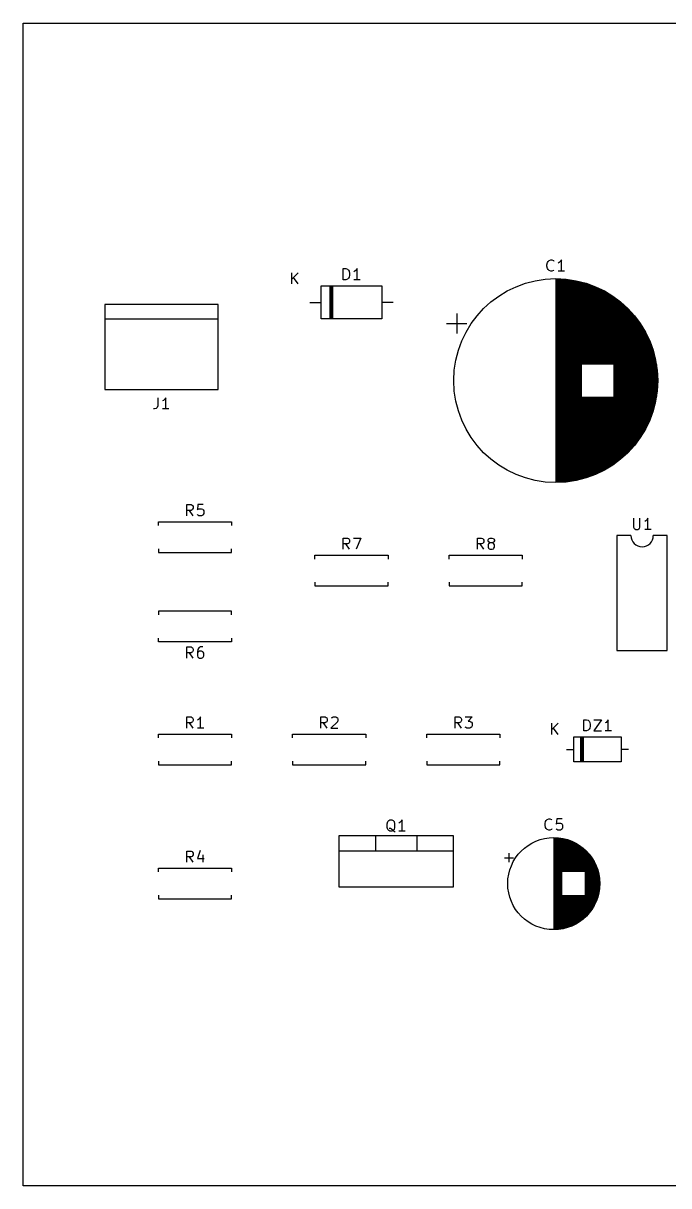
# Model space of a CAD drawing. Extents: x 20 to 124, y -124 to -20.
# Drawn here: x 20 to 77.7, y -124 to -20 of the extents above; entities that cross this region are included whole.
import ezdxf

# ---------------------------------------------------------------- set-up
doc = ezdxf.new("R2010")
doc.units = 0
doc.layers.add('LYELLOW', color=51, linetype='CONTINUOUS')
doc.layers.add('WHITE', color=7, linetype='CONTINUOUS')

msp = doc.modelspace()

# ---------------------------------------------------------------- linework, layer by layer
at = {"layer": 'LYELLOW', "linetype": 'CONTINUOUS'}
for p, q in [((66.850386, -41.60339), (66.898005, -41.412914)), ((66.898005, -41.412914), (66.945624, -41.317676)), ((66.945624, -41.317676), (67.040862, -41.222438)), ((67.040862, -41.222438), (67.183719, -41.174819)), ((67.183719, -41.174819), (67.278957, -41.174819)), ((67.278957, -41.174819), (67.421814, -41.222438)), ((67.421814, -41.222438), (67.469433, -41.270057)), ((67.945624, -41.412914), (67.850386, -41.460533)), ((68.040862, -41.317676), (67.945624, -41.412914)), ((68.1361, -41.174819), (68.040862, -41.317676)), ((68.1361, -42.174819), (68.1361, -41.174819)), ((44.021995, -43.324819), (44.021995, -42.324819)), ((44.593423, -42.324819), (44.021995, -42.896247)), ((48.625805, -42.954819), (48.625805, -41.954819)), ((48.625805, -41.954819), (48.8639, -41.954819)), ((48.8639, -41.954819), (49.006757, -42.002438)), ((49.006757, -42.002438), (49.101995, -42.097676)), ((49.101995, -42.097676), (49.149614, -42.192914)), ((49.149614, -42.192914), (49.197233, -42.38339)), ((49.197233, -42.526247), (49.149614, -42.716723)), ((49.197233, -42.38339), (49.197233, -42.526247)), ((49.673424, -42.192914), (49.578186, -42.240533)), ((49.768662, -42.097676), (49.673424, -42.192914)), ((49.8639, -41.954819), (49.768662, -42.097676)), ((49.8639, -42.954819), (49.8639, -41.954819)), ((66.850386, -41.746247), (66.850386, -41.60339)), ((66.898005, -41.936723), (66.850386, -41.746247)), ((66.945624, -42.031961), (66.898005, -41.936723)), ((67.040862, -42.1272), (66.945624, -42.031961)), ((67.183719, -42.174819), (67.040862, -42.1272)), ((67.278957, -42.174819), (67.183719, -42.174819)), ((67.421814, -42.1272), (67.278957, -42.174819)), ((67.469433, -42.07958), (67.421814, -42.1272)), ((68.421814, -42.174819), (67.850386, -42.174819)), ((44.593423, -43.324819), (44.164852, -42.75339)), ((46.6439, -43.5), (52.0839, -43.5)), ((46.6439, -46.44), (46.6439, -43.5)), ((47.4239, -43.5), (47.4239, -46.44)), ((47.5439, -43.5), (47.5439, -46.44)), ((47.6639, -43.5), (47.6639, -46.44)), ((48.8639, -42.954819), (48.625805, -42.954819)), ((49.006757, -42.9072), (48.8639, -42.954819)), ((49.101995, -42.811961), (49.006757, -42.9072)), ((49.149614, -42.716723), (49.101995, -42.811961)), ((50.149614, -42.954819), (49.578186, -42.954819)), ((52.0839, -43.5), (52.0839, -46.44)), ((67.6361, -42.89), (67.6361, -61.05)), ((67.6761, -42.89), (67.6761, -61.05)), ((67.7161, -42.89), (67.7161, -61.05)), ((67.7561, -42.891), (67.7561, -61.049)), ((67.7961, -42.891), (67.7961, -61.049)), ((67.8361, -42.892), (67.8361, -61.048)), ((67.8761, -42.893), (67.8761, -61.047)), ((67.9161, -42.894), (67.9161, -61.046)), ((67.9561, -42.896), (67.9561, -61.044)), ((67.9961, -42.897), (67.9961, -61.043)), ((68.0361, -42.899), (68.0361, -61.041)), ((68.0761, -42.901), (68.0761, -61.039)), ((68.1161, -42.903), (68.1161, -61.037)), ((68.1561, -42.905), (68.1561, -61.035)), ((68.1961, -42.907), (68.1961, -61.033)), ((68.2361, -42.91), (68.2361, -61.03)), ((68.2761, -42.912), (68.2761, -61.028)), ((68.3161, -42.915), (68.3161, -61.025)), ((68.3561, -42.918), (68.3561, -61.022)), ((68.3961, -42.922), (68.3961, -61.018)), ((68.4361, -42.925), (68.4361, -61.015)), ((68.4761, -42.929), (68.4761, -61.011)), ((68.5161, -42.933), (68.5161, -61.007)), ((68.5561, -42.937), (68.5561, -61.003)), ((68.5961, -42.941), (68.5961, -60.999)), ((68.6361, -42.945), (68.6361, -60.995)), ((68.6761, -42.949), (68.6761, -60.991)), ((68.7161, -42.954), (68.7161, -60.986)), ((68.7561, -42.959), (68.7561, -60.981)), ((68.7961, -42.964), (68.7961, -60.976)), ((68.8361, -42.969), (68.8361, -60.971)), ((68.8761, -42.975), (68.8761, -60.965)), ((68.9161, -42.98), (68.9161, -60.96)), ((68.9561, -42.986), (68.9561, -60.954)), ((68.9961, -42.992), (68.9961, -60.948)), ((69.0361, -42.998), (69.0361, -60.942)), ((69.0761, -43.004), (69.0761, -60.936)), ((69.1161, -43.011), (69.1161, -60.929)), ((69.1561, -43.018), (69.1561, -60.922)), ((69.1961, -43.024), (69.1961, -60.916)), ((69.2361, -43.031), (69.2361, -60.909)), ((69.2761, -43.039), (69.2761, -60.901)), ((69.3161, -43.046), (69.3161, -60.894)), ((69.3561, -43.054), (69.3561, -60.886)), ((69.3961, -43.061), (69.3961, -60.879)), ((69.4361, -43.069), (69.4361, -60.871)), ((69.4761, -43.078), (69.4761, -60.862)), ((69.5161, -43.086), (69.5161, -60.854)), ((69.5561, -43.094), (69.5561, -60.846)), ((69.5961, -43.103), (69.5961, -60.837)), ((69.6361, -43.112), (69.6361, -60.828)), ((69.6761, -43.121), (69.6761, -60.819)), ((69.7161, -43.13), (69.7161, -60.81)), ((69.7561, -43.14), (69.7561, -60.8)), ((69.7961, -43.149), (69.7961, -60.791)), ((69.8361, -43.159), (69.8361, -60.781)), ((69.8761, -43.169), (69.8761, -60.771)), ((69.9161, -43.18), (69.9161, -60.76)), ((69.9561, -43.19), (69.9561, -50.53)), ((69.9961, -43.201), (69.9961, -50.53)), ((70.0361, -43.211), (70.0361, -50.53)), ((70.0761, -43.222), (70.0761, -50.53)), ((70.1161, -43.234), (70.1161, -50.53)), ((70.1561, -43.245), (70.1561, -50.53)), ((70.1961, -43.257), (70.1961, -50.53)), ((70.2361, -43.268), (70.2361, -50.53)), ((70.2761, -43.28), (70.2761, -50.53)), ((70.3161, -43.293), (70.3161, -50.53)), ((70.3561, -43.305), (70.3561, -50.53)), ((70.3961, -43.318), (70.3961, -50.53)), ((70.4361, -43.33), (70.4361, -50.53)), ((70.4761, -43.343), (70.4761, -50.53)), ((70.5161, -43.357), (70.5161, -50.53)), ((70.5561, -43.37), (70.5561, -50.53)), ((70.5961, -43.384), (70.5961, -50.53)), ((70.6361, -43.398), (70.6361, -50.53)), ((70.6761, -43.412), (70.6761, -50.53)), ((70.7161, -43.426), (70.7161, -50.53)), ((70.7561, -43.44), (70.7561, -50.53)), ((70.7961, -43.455), (70.7961, -50.53)), ((70.8361, -43.47), (70.8361, -50.53)), ((70.8761, -43.485), (70.8761, -50.53)), ((70.9161, -43.5), (70.9161, -50.53)), ((70.9561, -43.516), (70.9561, -50.53)), ((70.9961, -43.532), (70.9961, -50.53)), ((71.0361, -43.547), (71.0361, -50.53)), ((71.0761, -43.564), (71.0761, -50.53)), ((71.1161, -43.58), (71.1161, -50.53)), ((71.1561, -43.597), (71.1561, -50.53)), ((71.1961, -43.614), (71.1961, -50.53)), ((71.2361, -43.631), (71.2361, -50.53)), ((71.2761, -43.648), (71.2761, -50.53)), ((71.3161, -43.665), (71.3161, -50.53)), ((71.3561, -43.683), (71.3561, -50.53)), ((71.3961, -43.701), (71.3961, -50.53)), ((71.4361, -43.719), (71.4361, -50.53)), ((71.4761, -43.738), (71.4761, -50.53)), ((71.5161, -43.757), (71.5161, -50.53)), ((71.5561, -43.775), (71.5561, -50.53)), ((71.5961, -43.795), (71.5961, -50.53)), ((71.6361, -43.814), (71.6361, -50.53)), ((71.6761, -43.834), (71.6761, -50.53)), ((71.7161, -43.854), (71.7161, -50.53)), ((71.7561, -43.874), (71.7561, -50.53)), ((71.7961, -43.894), (71.7961, -50.53)), ((71.8361, -43.915), (71.8361, -50.53)), ((71.8761, -43.936), (71.8761, -50.53)), ((71.9161, -43.957), (71.9161, -50.53)), ((71.9561, -43.978), (71.9561, -50.53)), ((71.9961, -44), (71.9961, -50.53)), ((72.0361, -44.022), (72.0361, -50.53)), ((72.0761, -44.044), (72.0761, -50.53)), ((72.1161, -44.066), (72.1161, -50.53)), ((72.1561, -44.089), (72.1561, -50.53)), ((72.1961, -44.112), (72.1961, -50.53)), ((72.2361, -44.135), (72.2361, -50.53)), ((72.2761, -44.159), (72.2761, -50.53)), ((72.3161, -44.182), (72.3161, -50.53)), ((72.3561, -44.206), (72.3561, -50.53)), ((72.3961, -44.231), (72.3961, -50.53)), ((72.4361, -44.255), (72.4361, -50.53)), ((72.4761, -44.28), (72.4761, -50.53)), ((72.5161, -44.305), (72.5161, -50.53)), ((72.5561, -44.331), (72.5561, -50.53)), ((72.5961, -44.357), (72.5961, -50.53)), ((72.6361, -44.383), (72.6361, -50.53)), ((72.6761, -44.409), (72.6761, -50.53)), ((72.7161, -44.436), (72.7161, -50.53)), ((72.7561, -44.463), (72.7561, -50.53)), ((72.7961, -44.49), (72.7961, -50.53)), ((72.8361, -44.518), (72.8361, -59.422)), ((72.8761, -44.546), (72.8761, -59.394)), ((72.9161, -44.574), (72.9161, -59.366)), ((72.9561, -44.602), (72.9561, -59.338)), ((72.9961, -44.631), (72.9961, -59.309)), ((73.0361, -44.661), (73.0361, -59.279)), ((73.0761, -44.69), (73.0761, -59.25)), ((73.1161, -44.72), (73.1161, -59.22)), ((27.2839, -45.16), (27.2839, -52.78)), ((37.4439, -45.16), (27.2839, -45.16)), ((37.4439, -52.78), (37.4439, -45.16)), ((45.6239, -44.97), (46.6439, -44.97)), ((53.1039, -44.97), (52.0839, -44.97)), ((73.1561, -44.75), (73.1561, -59.19)), ((73.1961, -44.781), (73.1961, -59.159)), ((73.2361, -44.812), (73.2361, -59.128)), ((73.2761, -44.843), (73.2761, -59.097)), ((73.3161, -44.875), (73.3161, -59.065)), ((73.3561, -44.907), (73.3561, -59.033)), ((73.3961, -44.939), (73.3961, -59.001)), ((73.4361, -44.972), (73.4361, -58.968)), ((73.4761, -45.005), (73.4761, -58.935)), ((73.5161, -45.039), (73.5161, -58.901)), ((73.5561, -45.073), (73.5561, -58.867)), ((73.5961, -45.107), (73.5961, -58.833)), ((73.6361, -45.142), (73.6361, -58.798)), ((73.6761, -45.177), (73.6761, -58.763)), ((73.7161, -45.212), (73.7161, -58.728)), ((73.7561, -45.248), (73.7561, -58.692)), ((73.7961, -45.285), (73.7961, -58.655)), ((73.8361, -45.322), (73.8361, -58.618)), ((73.8761, -45.359), (73.8761, -58.581)), ((73.9161, -45.397), (73.9161, -58.543)), ((73.9561, -45.435), (73.9561, -58.505)), ((73.9961, -45.474), (73.9961, -58.466)), ((74.0361, -45.513), (74.0361, -58.427)), ((74.0761, -45.552), (74.0761, -58.388)), ((74.1161, -45.593), (74.1161, -58.347)), ((74.1561, -45.633), (74.1561, -58.307)), ((74.1961, -45.674), (74.1961, -58.266)), ((74.2361, -45.716), (74.2361, -58.224)), ((74.2761, -45.758), (74.2761, -58.182)), ((27.2839, -46.43), (37.4439, -46.43)), ((52.0839, -46.44), (46.6439, -46.44)), ((58.77666, -45.955), (58.77666, -47.755)), ((74.3161, -45.801), (74.3161, -58.139)), ((74.3561, -45.844), (74.3561, -58.096)), ((74.3961, -45.888), (74.3961, -58.052)), ((74.4361, -45.933), (74.4361, -58.007)), ((74.4761, -45.978), (74.4761, -57.962)), ((74.5161, -46.023), (74.5161, -57.917)), ((74.5561, -46.07), (74.5561, -57.87)), ((74.5961, -46.117), (74.5961, -57.823)), ((74.6361, -46.164), (74.6361, -57.776)), ((74.6761, -46.212), (74.6761, -57.728)), ((74.7161, -46.261), (74.7161, -57.679)), ((74.7561, -46.311), (74.7561, -57.629)), ((74.7961, -46.361), (74.7961, -57.579)), ((74.8361, -46.412), (74.8361, -57.528)), ((74.8761, -46.464), (74.8761, -57.476)), ((74.9161, -46.517), (74.9161, -57.423)), ((74.9561, -46.57), (74.9561, -57.37)), ((74.9961, -46.624), (74.9961, -57.316)), ((75.0361, -46.679), (75.0361, -57.261)), ((75.0761, -46.735), (75.0761, -57.205)), ((75.1161, -46.792), (75.1161, -57.148)), ((57.87666, -46.855), (59.67666, -46.855)), ((75.1561, -46.85), (75.1561, -57.09)), ((75.1961, -46.909), (75.1961, -57.031)), ((75.2361, -46.969), (75.2361, -56.971)), ((75.2761, -47.03), (75.2761, -56.91)), ((75.3161, -47.091), (75.3161, -56.849)), ((75.3561, -47.154), (75.3561, -56.786)), ((75.3961, -47.219), (75.3961, -56.721)), ((75.4361, -47.284), (75.4361, -56.656)), ((75.4761, -47.351), (75.4761, -56.589)), ((75.5161, -47.419), (75.5161, -56.521)), ((75.5561, -47.488), (75.5561, -56.452)), ((75.5961, -47.559), (75.5961, -56.381)), ((75.6361, -47.631), (75.6361, -56.309)), ((75.6761, -47.705), (75.6761, -56.235)), ((75.7161, -47.781), (75.7161, -56.159)), ((75.7561, -47.858), (75.7561, -56.082)), ((75.7961, -47.937), (75.7961, -56.003)), ((75.8361, -48.018), (75.8361, -55.922)), ((75.8761, -48.101), (75.8761, -55.839)), ((75.9161, -48.187), (75.9161, -55.753)), ((75.9561, -48.275), (75.9561, -55.665)), ((75.9961, -48.365), (75.9961, -55.575)), ((76.0361, -48.458), (76.0361, -55.482)), ((76.0761, -48.554), (76.0761, -55.386)), ((76.1161, -48.654), (76.1161, -55.286)), ((76.1561, -48.757), (76.1561, -55.183)), ((76.1961, -48.863), (76.1961, -55.077)), ((76.2361, -48.974), (76.2361, -54.966)), ((76.2761, -49.09), (76.2761, -54.85)), ((76.3161, -49.211), (76.3161, -54.729)), ((76.3561, -49.339), (76.3561, -54.601)), ((76.3961, -49.473), (76.3961, -54.467)), ((76.4361, -49.615), (76.4361, -54.325)), ((76.4761, -49.768), (76.4761, -54.172)), ((76.5161, -49.932), (76.5161, -54.008)), ((76.5561, -50.111), (76.5561, -53.829)), ((76.5961, -50.309), (76.5961, -53.631)), ((76.6361, -50.535), (76.6361, -53.405)), ((76.6761, -50.805), (76.6761, -53.135)), ((76.7161, -51.157), (76.7161, -52.783)), ((76.7561, -52.01), (76.7561, -51.93)), ((27.2839, -52.78), (37.4439, -52.78)), ((32.030566, -53.504819), (32.030566, -54.219104)), ((32.554376, -53.742914), (32.459138, -53.790533)), ((32.649614, -53.647676), (32.554376, -53.742914)), ((32.744852, -53.504819), (32.649614, -53.647676)), ((32.744852, -54.504819), (32.744852, -53.504819)), ((69.9561, -53.41), (69.9561, -60.75)), ((69.9961, -53.41), (69.9961, -60.739)), ((70.0361, -53.41), (70.0361, -60.729)), ((70.0761, -53.41), (70.0761, -60.718)), ((70.1161, -53.41), (70.1161, -60.706)), ((70.1561, -53.41), (70.1561, -60.695)), ((70.1961, -53.41), (70.1961, -60.683)), ((70.2361, -53.41), (70.2361, -60.672)), ((70.2761, -53.41), (70.2761, -60.66)), ((70.3161, -53.41), (70.3161, -60.647)), ((70.3561, -53.41), (70.3561, -60.635)), ((70.3961, -53.41), (70.3961, -60.622)), ((70.4361, -53.41), (70.4361, -60.61)), ((70.4761, -53.41), (70.4761, -60.597)), ((70.5161, -53.41), (70.5161, -60.583)), ((70.5561, -53.41), (70.5561, -60.57)), ((70.5961, -53.41), (70.5961, -60.556)), ((70.6361, -53.41), (70.6361, -60.542)), ((70.6761, -53.41), (70.6761, -60.528)), ((70.7161, -53.41), (70.7161, -60.514)), ((70.7561, -53.41), (70.7561, -60.5)), ((70.7961, -53.41), (70.7961, -60.485)), ((70.8361, -53.41), (70.8361, -60.47)), ((70.8761, -53.41), (70.8761, -60.455)), ((70.9161, -53.41), (70.9161, -60.44)), ((70.9561, -53.41), (70.9561, -60.424)), ((70.9961, -53.41), (70.9961, -60.408)), ((71.0361, -53.41), (71.0361, -60.393)), ((71.0761, -53.41), (71.0761, -60.376)), ((71.1161, -53.41), (71.1161, -60.36)), ((71.1561, -53.41), (71.1561, -60.343)), ((71.1961, -53.41), (71.1961, -60.326)), ((71.2361, -53.41), (71.2361, -60.309)), ((71.2761, -53.41), (71.2761, -60.292)), ((71.3161, -53.41), (71.3161, -60.275)), ((71.3561, -53.41), (71.3561, -60.257)), ((71.3961, -53.41), (71.3961, -60.239)), ((71.4361, -53.41), (71.4361, -60.221)), ((71.4761, -53.41), (71.4761, -60.202)), ((71.5161, -53.41), (71.5161, -60.183)), ((71.5561, -53.41), (71.5561, -60.165)), ((71.5961, -53.41), (71.5961, -60.145)), ((71.6361, -53.41), (71.6361, -60.126)), ((71.6761, -53.41), (71.6761, -60.106)), ((71.7161, -53.41), (71.7161, -60.086)), ((71.7561, -53.41), (71.7561, -60.066)), ((71.7961, -53.41), (71.7961, -60.046)), ((71.8361, -53.41), (71.8361, -60.025)), ((71.8761, -53.41), (71.8761, -60.004)), ((71.9161, -53.41), (71.9161, -59.983)), ((71.9561, -53.41), (71.9561, -59.962)), ((71.9961, -53.41), (71.9961, -59.94)), ((72.0361, -53.41), (72.0361, -59.918)), ((72.0761, -53.41), (72.0761, -59.896)), ((72.1161, -53.41), (72.1161, -59.874)), ((72.1561, -53.41), (72.1561, -59.851)), ((72.1961, -53.41), (72.1961, -59.828)), ((72.2361, -53.41), (72.2361, -59.805)), ((72.2761, -53.41), (72.2761, -59.781)), ((72.3161, -53.41), (72.3161, -59.758)), ((72.3561, -53.41), (72.3561, -59.734)), ((72.3961, -53.41), (72.3961, -59.709)), ((72.4361, -53.41), (72.4361, -59.685)), ((72.4761, -53.41), (72.4761, -59.66)), ((72.5161, -53.41), (72.5161, -59.635)), ((72.5561, -53.41), (72.5561, -59.609)), ((72.5961, -53.41), (72.5961, -59.583)), ((72.6361, -53.41), (72.6361, -59.557)), ((72.6761, -53.41), (72.6761, -59.531)), ((72.7161, -53.41), (72.7161, -59.504)), ((72.7561, -53.41), (72.7561, -59.477)), ((72.7961, -53.41), (72.7961, -59.45)), ((31.744852, -54.504819), (31.649614, -54.504819)), ((31.887709, -54.4572), (31.744852, -54.504819)), ((31.982947, -54.361961), (31.887709, -54.4572)), ((32.030566, -54.219104), (31.982947, -54.361961)), ((33.030566, -54.504819), (32.459138, -54.504819)), ((34.625805, -64.054819), (34.625805, -63.054819)), ((34.625805, -63.054819), (35.006757, -63.054819)), ((35.006757, -63.054819), (35.101995, -63.102438)), ((35.101995, -63.102438), (35.149614, -63.150057)), ((35.149614, -63.150057), (35.197233, -63.245295)), ((35.197233, -63.388152), (35.149614, -63.48339)), ((35.197233, -63.245295), (35.197233, -63.388152)), ((35.625805, -63.054819), (35.578186, -63.531009)), ((36.101995, -63.054819), (35.625805, -63.054819)), ((35.625805, -63.48339), (35.721043, -63.435771)), ((35.721043, -63.435771), (35.959138, -63.435771)), ((35.959138, -63.435771), (36.054376, -63.48339)), ((35.006757, -63.578628), (34.625805, -63.578628)), ((35.197233, -64.054819), (34.8639, -63.578628)), ((35.101995, -63.531009), (35.006757, -63.578628)), ((35.149614, -63.48339), (35.101995, -63.531009)), ((35.578186, -63.531009), (35.625805, -63.48339)), ((35.625805, -64.0072), (35.578186, -63.95958)), ((35.721043, -64.054819), (35.625805, -64.0072)), ((35.959138, -64.054819), (35.721043, -64.054819)), ((36.054376, -64.0072), (35.959138, -64.054819)), ((36.054376, -63.48339), (36.101995, -63.531009)), ((36.101995, -63.95958), (36.054376, -64.0072)), ((36.101995, -63.531009), (36.149614, -63.626247)), ((36.149614, -63.864342), (36.101995, -63.95958)), ((36.149614, -63.626247), (36.149614, -63.864342)), ((74.601995, -64.284819), (74.601995, -65.094342)), ((75.173423, -65.094342), (75.173423, -64.284819)), ((75.792471, -64.427676), (75.697233, -64.522914)), ((75.887709, -64.284819), (75.792471, -64.427676)), ((75.887709, -65.284819), (75.887709, -64.284819)), ((32.0939, -64.6), (38.6339, -64.6)), ((32.0939, -64.93), (32.0939, -64.6)), ((38.6339, -64.6), (38.6339, -64.93)), ((74.601995, -65.094342), (74.649614, -65.18958)), ((74.649614, -65.18958), (74.697233, -65.2372)), ((74.697233, -65.2372), (74.792471, -65.284819)), ((74.792471, -65.284819), (74.982947, -65.284819)), ((74.982947, -65.284819), (75.078185, -65.2372)), ((75.078185, -65.2372), (75.125804, -65.18958)), ((75.125804, -65.18958), (75.173423, -65.094342)), ((75.697233, -64.522914), (75.601995, -64.570533)), ((76.173423, -65.284819), (75.601995, -65.284819)), ((48.625805, -67.054819), (48.625805, -66.054819)), ((48.625805, -66.054819), (49.006757, -66.054819)), ((49.006757, -66.054819), (49.101995, -66.102438)), ((49.101995, -66.531009), (49.006757, -66.578628)), ((49.101995, -66.102438), (49.149614, -66.150057)), ((49.149614, -66.48339), (49.101995, -66.531009)), ((49.149614, -66.150057), (49.197233, -66.245295)), ((49.197233, -66.388152), (49.149614, -66.48339)), ((49.197233, -66.245295), (49.197233, -66.388152)), ((49.530567, -66.054819), (50.197233, -66.054819)), ((50.197233, -66.054819), (49.768662, -67.054819)), ((60.625805, -67.054819), (60.625805, -66.054819)), ((60.625805, -66.054819), (61.006757, -66.054819)), ((61.006757, -66.054819), (61.101995, -66.102438)), ((61.101995, -66.531009), (61.006757, -66.578628)), ((61.101995, -66.102438), (61.149614, -66.150057)), ((61.149614, -66.48339), (61.101995, -66.531009)), ((61.149614, -66.150057), (61.197233, -66.245295)), ((61.197233, -66.388152), (61.149614, -66.48339)), ((61.197233, -66.245295), (61.197233, -66.388152)), ((61.578186, -66.245295), (61.625805, -66.150057)), ((61.578186, -66.292914), (61.578186, -66.245295)), ((61.625805, -66.388152), (61.578186, -66.292914)), ((61.625805, -66.150057), (61.673424, -66.102438)), ((61.673424, -66.435771), (61.625805, -66.388152)), ((61.673424, -66.531009), (61.625805, -66.578628)), ((61.673424, -66.102438), (61.768662, -66.054819)), ((61.768662, -66.48339), (61.673424, -66.435771)), ((61.768662, -66.48339), (61.673424, -66.531009)), ((61.768662, -66.054819), (61.959138, -66.054819)), ((61.959138, -66.48339), (61.768662, -66.48339)), ((61.959138, -66.054819), (62.054376, -66.102438)), ((62.054376, -66.435771), (61.959138, -66.48339)), ((62.054376, -66.531009), (61.959138, -66.48339)), ((62.054376, -66.102438), (62.101995, -66.150057)), ((62.101995, -66.388152), (62.054376, -66.435771)), ((62.101995, -66.578628), (62.054376, -66.531009)), ((62.101995, -66.150057), (62.149614, -66.245295)), ((62.149614, -66.292914), (62.101995, -66.388152)), ((62.149614, -66.245295), (62.149614, -66.292914)), ((73.1139, -65.83), (73.1139, -76.11)), ((74.3639, -65.83), (73.1139, -65.83)), ((77.6139, -65.83), (76.3639, -65.83)), ((77.6139, -76.11), (77.6139, -65.83)), ((32.0939, -67.01), (32.0939, -67.34)), ((32.0939, -67.34), (38.6339, -67.34)), ((38.6339, -67.34), (38.6339, -67.01)), ((46.0939, -67.6), (52.6339, -67.6)), ((46.0939, -67.93), (46.0939, -67.6)), ((49.006757, -66.578628), (48.625805, -66.578628)), ((49.197233, -67.054819), (48.8639, -66.578628)), ((52.6339, -67.6), (52.6339, -67.93)), ((58.0939, -67.6), (64.6339, -67.6)), ((58.0939, -67.93), (58.0939, -67.6)), ((61.006757, -66.578628), (60.625805, -66.578628)), ((61.197233, -67.054819), (60.8639, -66.578628)), ((61.625805, -66.578628), (61.578186, -66.673866)), ((61.578186, -66.673866), (61.578186, -66.864342)), ((61.578186, -66.864342), (61.625805, -66.95958)), ((61.625805, -66.95958), (61.673424, -67.0072)), ((61.673424, -67.0072), (61.768662, -67.054819)), ((61.768662, -67.054819), (61.959138, -67.054819)), ((61.959138, -67.054819), (62.054376, -67.0072)), ((62.054376, -67.0072), (62.101995, -66.95958)), ((62.149614, -66.673866), (62.101995, -66.578628)), ((62.101995, -66.95958), (62.149614, -66.864342)), ((62.149614, -66.864342), (62.149614, -66.673866)), ((64.6339, -67.6), (64.6339, -67.93)), ((46.0939, -70.01), (46.0939, -70.34)), ((46.0939, -70.34), (52.6339, -70.34)), ((52.6339, -70.34), (52.6339, -70.01)), ((58.0939, -70.01), (58.0939, -70.34)), ((58.0939, -70.34), (64.6339, -70.34)), ((64.6339, -70.34), (64.6339, -70.01)), ((32.0939, -72.6), (32.0939, -72.93)), ((38.6339, -72.6), (32.0939, -72.6)), ((38.6339, -72.93), (38.6339, -72.6)), ((32.0939, -75.34), (32.0939, -75.01)), ((38.6339, -75.34), (32.0939, -75.34)), ((34.625805, -76.794819), (34.625805, -75.794819)), ((34.625805, -75.794819), (35.006757, -75.794819)), ((35.006757, -75.794819), (35.101995, -75.842438)), ((35.101995, -75.842438), (35.149614, -75.890057)), ((35.149614, -75.890057), (35.197233, -75.985295)), ((35.721043, -75.890057), (35.625805, -76.032914)), ((35.768662, -75.842438), (35.721043, -75.890057)), ((35.8639, -75.794819), (35.768662, -75.842438)), ((36.054376, -75.794819), (35.8639, -75.794819)), ((38.6339, -75.01), (38.6339, -75.34)), ((35.006757, -76.318628), (34.625805, -76.318628)), ((35.197233, -76.794819), (34.8639, -76.318628)), ((35.101995, -76.271009), (35.006757, -76.318628)), ((35.149614, -76.22339), (35.101995, -76.271009)), ((35.197233, -76.128152), (35.149614, -76.22339)), ((35.197233, -75.985295), (35.197233, -76.128152)), ((35.625805, -76.032914), (35.578186, -76.22339)), ((35.578186, -76.22339), (35.578186, -76.604342)), ((35.625805, -76.271009), (35.578186, -76.366247)), ((35.578186, -76.604342), (35.625805, -76.69958)), ((35.673424, -76.22339), (35.625805, -76.271009)), ((35.625805, -76.69958), (35.673424, -76.7472)), ((35.768662, -76.175771), (35.673424, -76.22339)), ((35.673424, -76.7472), (35.768662, -76.794819)), ((35.959138, -76.175771), (35.768662, -76.175771)), ((35.768662, -76.794819), (35.959138, -76.794819)), ((36.054376, -76.22339), (35.959138, -76.175771)), ((35.959138, -76.794819), (36.054376, -76.7472)), ((36.101995, -76.271009), (36.054376, -76.22339)), ((36.054376, -76.7472), (36.101995, -76.69958)), ((36.149614, -76.366247), (36.101995, -76.271009)), ((36.101995, -76.69958), (36.149614, -76.604342)), ((36.149614, -76.604342), (36.149614, -76.366247)), ((73.1139, -76.11), (77.6139, -76.11)), ((34.625805, -83.054819), (34.625805, -82.054819)), ((34.625805, -82.054819), (35.006757, -82.054819)), ((35.006757, -82.054819), (35.101995, -82.102438)), ((35.101995, -82.102438), (35.149614, -82.150057)), ((35.149614, -82.150057), (35.197233, -82.245295)), ((35.8639, -82.054819), (35.768662, -82.197676)), ((35.8639, -83.054819), (35.8639, -82.054819)), ((46.625805, -83.054819), (46.625805, -82.054819)), ((46.625805, -82.054819), (47.006757, -82.054819)), ((47.006757, -82.054819), (47.101995, -82.102438)), ((47.101995, -82.102438), (47.149614, -82.150057)), ((47.149614, -82.150057), (47.197233, -82.245295)), ((47.578186, -82.150057), (47.625805, -82.102438)), ((47.625805, -82.102438), (47.721043, -82.054819)), ((47.721043, -82.054819), (47.959138, -82.054819)), ((47.959138, -82.054819), (48.054376, -82.102438)), ((48.054376, -82.102438), (48.101995, -82.150057)), ((48.101995, -82.150057), (48.149614, -82.245295)), ((58.625805, -83.054819), (58.625805, -82.054819)), ((58.625805, -82.054819), (59.006757, -82.054819)), ((59.006757, -82.054819), (59.101995, -82.102438)), ((59.101995, -82.102438), (59.149614, -82.150057)), ((59.149614, -82.150057), (59.197233, -82.245295)), ((59.530567, -82.054819), (60.149614, -82.054819)), ((60.149614, -82.054819), (59.816281, -82.435771)), ((35.006757, -82.578628), (34.625805, -82.578628)), ((35.197233, -83.054819), (34.8639, -82.578628)), ((35.101995, -82.531009), (35.006757, -82.578628)), ((35.149614, -82.48339), (35.101995, -82.531009)), ((35.197233, -82.388152), (35.149614, -82.48339)), ((35.197233, -82.245295), (35.197233, -82.388152)), ((35.673424, -82.292914), (35.578186, -82.340533)), ((36.149614, -83.054819), (35.578186, -83.054819)), ((35.768662, -82.197676), (35.673424, -82.292914)), ((47.006757, -82.578628), (46.625805, -82.578628)), ((47.197233, -83.054819), (46.8639, -82.578628)), ((47.101995, -82.531009), (47.006757, -82.578628)), ((47.149614, -82.48339), (47.101995, -82.531009)), ((47.197233, -82.388152), (47.149614, -82.48339)), ((47.197233, -82.245295), (47.197233, -82.388152)), ((48.101995, -82.48339), (47.530567, -83.054819)), ((47.530567, -83.054819), (48.149614, -83.054819)), ((48.149614, -82.340533), (48.101995, -82.48339)), ((48.149614, -82.245295), (48.149614, -82.340533)), ((59.006757, -82.578628), (58.625805, -82.578628)), ((59.197233, -83.054819), (58.8639, -82.578628)), ((59.101995, -82.531009), (59.006757, -82.578628)), ((59.149614, -82.48339), (59.101995, -82.531009)), ((59.197233, -82.388152), (59.149614, -82.48339)), ((59.197233, -82.245295), (59.197233, -82.388152)), ((59.578186, -83.0072), (59.530567, -82.95958)), ((59.673424, -83.054819), (59.578186, -83.0072)), ((59.959138, -83.054819), (59.673424, -83.054819)), ((59.816281, -82.435771), (59.959138, -82.435771)), ((59.959138, -82.435771), (60.054376, -82.48339)), ((60.054376, -83.0072), (59.959138, -83.054819)), ((60.054376, -82.48339), (60.101995, -82.531009)), ((60.101995, -82.95958), (60.054376, -83.0072)), ((60.101995, -82.531009), (60.149614, -82.626247)), ((60.149614, -82.864342), (60.101995, -82.95958)), ((60.149614, -82.626247), (60.149614, -82.864342)), ((67.291995, -83.624819), (67.291995, -82.624819)), ((67.863423, -82.624819), (67.291995, -83.196247)), ((67.863423, -83.624819), (67.434852, -83.05339)), ((70.149614, -83.304819), (70.149614, -82.304819)), ((70.149614, -82.304819), (70.387709, -82.304819)), ((70.387709, -82.304819), (70.530566, -82.352438)), ((70.530566, -82.352438), (70.625804, -82.447676)), ((70.625804, -83.161961), (70.530566, -83.2572)), ((70.625804, -82.447676), (70.673423, -82.542914)), ((70.673423, -83.066723), (70.625804, -83.161961)), ((70.673423, -82.542914), (70.721042, -82.73339)), ((70.721042, -82.876247), (70.673423, -83.066723)), ((70.721042, -82.73339), (70.721042, -82.876247)), ((71.054376, -82.304819), (71.721042, -82.304819)), ((71.721042, -82.304819), (71.054376, -83.304819)), ((72.149614, -82.542914), (72.054376, -82.590533)), ((72.244852, -82.447676), (72.149614, -82.542914)), ((72.34009, -82.304819), (72.244852, -82.447676)), ((72.34009, -83.304819), (72.34009, -82.304819)), ((32.0939, -83.6), (38.6339, -83.6)), ((32.0939, -83.93), (32.0939, -83.6)), ((38.6339, -83.6), (38.6339, -83.93)), ((44.0939, -83.6), (50.6339, -83.6)), ((44.0939, -83.93), (44.0939, -83.6)), ((50.6339, -83.6), (50.6339, -83.93)), ((56.0939, -83.6), (62.6339, -83.6)), ((56.0939, -83.93), (56.0939, -83.6)), ((62.6339, -83.6), (62.6339, -83.93)), ((69.2439, -83.85), (73.4839, -83.85)), ((69.2439, -86.09), (69.2439, -83.85)), ((69.8439, -83.85), (69.8439, -86.09)), ((69.9639, -83.85), (69.9639, -86.09)), ((70.0839, -83.85), (70.0839, -86.09)), ((70.387709, -83.304819), (70.149614, -83.304819)), ((70.530566, -83.2572), (70.387709, -83.304819)), ((71.054376, -83.304819), (71.721042, -83.304819)), ((72.625804, -83.304819), (72.054376, -83.304819)), ((73.4839, -83.85), (73.4839, -86.09)), ((68.5939, -84.97), (69.2439, -84.97)), ((74.1339, -84.97), (73.4839, -84.97)), ((32.0939, -86.01), (32.0939, -86.34)), ((38.6339, -86.34), (38.6339, -86.01)), ((44.0939, -86.01), (44.0939, -86.34)), ((50.6339, -86.34), (50.6339, -86.01)), ((56.0939, -86.01), (56.0939, -86.34)), ((62.6339, -86.34), (62.6339, -86.01)), ((73.4839, -86.09), (69.2439, -86.09)), ((32.0939, -86.34), (38.6339, -86.34)), ((44.0939, -86.34), (50.6339, -86.34)), ((56.0939, -86.34), (62.6339, -86.34)), ((52.554376, -91.608152), (52.601995, -91.417676)), ((52.601995, -91.417676), (52.697233, -91.322438)), ((52.697233, -91.322438), (52.792471, -91.274819)), ((52.792471, -91.274819), (52.982947, -91.274819)), ((52.982947, -91.274819), (53.078185, -91.322438)), ((53.078185, -91.322438), (53.173423, -91.417676)), ((53.173423, -91.417676), (53.221042, -91.608152)), ((53.697233, -91.512914), (53.601995, -91.560533)), ((53.792471, -91.417676), (53.697233, -91.512914)), ((53.887709, -91.274819), (53.792471, -91.417676)), ((53.887709, -92.274819), (53.887709, -91.274819)), ((66.675486, -91.60339), (66.723105, -91.412914)), ((66.723105, -91.412914), (66.770724, -91.317676)), ((66.770724, -91.317676), (66.865962, -91.222438)), ((66.865962, -91.222438), (67.008819, -91.174819)), ((67.008819, -91.174819), (67.104057, -91.174819)), ((67.104057, -91.174819), (67.246914, -91.222438)), ((67.246914, -91.222438), (67.294533, -91.270057)), ((67.723105, -91.174819), (67.675486, -91.651009)), ((68.199295, -91.174819), (67.723105, -91.174819)), ((52.554376, -91.941485), (52.554376, -91.608152)), ((52.601995, -92.131961), (52.554376, -91.941485)), ((52.697233, -92.2272), (52.601995, -92.131961)), ((52.792471, -92.274819), (52.697233, -92.2272)), ((52.84009, -92.036723), (52.744852, -92.036723)), ((52.982947, -92.274819), (52.792471, -92.274819)), ((52.935328, -92.084342), (52.84009, -92.036723)), ((53.078185, -92.2272), (52.935328, -92.084342)), ((53.078185, -92.2272), (52.982947, -92.274819)), ((53.173423, -92.131961), (53.078185, -92.2272)), ((53.173423, -92.322438), (53.078185, -92.2272)), ((53.221042, -91.941485), (53.173423, -92.131961)), ((53.268661, -92.370057), (53.173423, -92.322438)), ((53.221042, -91.608152), (53.221042, -91.941485)), ((54.173423, -92.274819), (53.601995, -92.274819)), ((66.675486, -91.746247), (66.675486, -91.60339)), ((66.723105, -91.936723), (66.675486, -91.746247)), ((66.770724, -92.031961), (66.723105, -91.936723)), ((66.865962, -92.1272), (66.770724, -92.031961)), ((67.008819, -92.174819), (66.865962, -92.1272)), ((67.104057, -92.174819), (67.008819, -92.174819)), ((67.246914, -92.1272), (67.104057, -92.174819)), ((67.294533, -92.07958), (67.246914, -92.1272)), ((67.675486, -91.651009), (67.723105, -91.60339)), ((67.723105, -92.1272), (67.675486, -92.07958)), ((67.723105, -91.60339), (67.818343, -91.555771)), ((67.818343, -92.174819), (67.723105, -92.1272)), ((67.818343, -91.555771), (68.056438, -91.555771)), ((68.056438, -92.174819), (67.818343, -92.174819)), ((68.056438, -91.555771), (68.151676, -91.60339)), ((68.151676, -92.1272), (68.056438, -92.174819)), ((68.151676, -91.60339), (68.199295, -91.651009)), ((68.199295, -92.07958), (68.151676, -92.1272)), ((68.199295, -91.651009), (68.246914, -91.746247)), ((68.246914, -91.984342), (68.199295, -92.07958)), ((68.246914, -91.746247), (68.246914, -91.984342)), ((48.2539, -92.66), (58.4739, -92.66)), ((48.2539, -97.28), (48.2539, -92.66)), ((51.5139, -92.66), (51.5139, -94.04)), ((55.2139, -92.66), (55.2139, -94.04)), ((58.4739, -92.66), (58.4739, -97.28)), ((67.4612, -92.89), (67.4612, -101.05)), ((67.5012, -92.89), (67.5012, -101.05)), ((67.5412, -92.891), (67.5412, -101.049)), ((67.5812, -92.892), (67.5812, -101.048)), ((67.6212, -92.893), (67.6212, -101.047)), ((67.6612, -92.895), (67.6612, -101.045)), ((67.7012, -92.897), (67.7012, -101.043)), ((67.7412, -92.9), (67.7412, -101.04)), ((67.7812, -92.902), (67.7812, -101.038)), ((67.8212, -92.906), (67.8212, -101.034)), ((67.8612, -92.909), (67.8612, -101.031)), ((67.9012, -92.914), (67.9012, -101.026)), ((67.9412, -92.918), (67.9412, -101.022)), ((67.9812, -92.923), (67.9812, -101.017)), ((68.0212, -92.928), (68.0212, -101.012)), ((68.0612, -92.934), (68.0612, -101.006)), ((68.1012, -92.94), (68.1012, -101)), ((68.1412, -92.947), (68.1412, -100.993)), ((68.1812, -92.953), (68.1812, -95.93)), ((68.2212, -92.961), (68.2212, -95.93)), ((68.2612, -92.968), (68.2612, -95.93)), ((68.3012, -92.977), (68.3012, -95.93)), ((68.3412, -92.985), (68.3412, -95.93)), ((68.3812, -92.994), (68.3812, -95.93)), ((68.4212, -93.003), (68.4212, -95.93)), ((68.4612, -93.013), (68.4612, -95.93)), ((68.5012, -93.023), (68.5012, -95.93)), ((68.5412, -93.034), (68.5412, -95.93)), ((68.5812, -93.045), (68.5812, -95.93)), ((68.6212, -93.057), (68.6212, -95.93)), ((68.6612, -93.069), (68.6612, -95.93)), ((68.7012, -93.081), (68.7012, -95.93)), ((68.7412, -93.094), (68.7412, -95.93)), ((68.7812, -93.107), (68.7812, -95.93)), ((68.8212, -93.121), (68.8212, -95.93)), ((68.8612, -93.135), (68.8612, -95.93)), ((68.9012, -93.15), (68.9012, -95.93)), ((68.9412, -93.165), (68.9412, -95.93)), ((68.9812, -93.181), (68.9812, -95.93)), ((69.0212, -93.197), (69.0212, -95.93)), ((69.0612, -93.213), (69.0612, -95.93)), ((69.1012, -93.23), (69.1012, -95.93)), ((69.1412, -93.248), (69.1412, -95.93)), ((69.1812, -93.266), (69.1812, -95.93)), ((69.2212, -93.285), (69.2212, -95.93)), ((69.2612, -93.304), (69.2612, -95.93)), ((69.3012, -93.324), (69.3012, -95.93)), ((69.3412, -93.344), (69.3412, -95.93)), ((69.3812, -93.365), (69.3812, -95.93)), ((69.4212, -93.386), (69.4212, -95.93)), ((69.4612, -93.408), (69.4612, -95.93)), ((69.5012, -93.431), (69.5012, -95.93)), ((69.5412, -93.454), (69.5412, -95.93)), ((69.5812, -93.477), (69.5812, -95.93)), ((69.6212, -93.502), (69.6212, -95.93)), ((69.6612, -93.527), (69.6612, -95.93)), ((69.7012, -93.552), (69.7012, -95.93)), ((69.7412, -93.578), (69.7412, -95.93)), ((34.625805, -95.054819), (34.625805, -94.054819)), ((34.625805, -94.054819), (35.006757, -94.054819)), ((35.006757, -94.578628), (34.625805, -94.578628)), ((35.197233, -95.054819), (34.8639, -94.578628)), ((35.006757, -94.054819), (35.101995, -94.102438)), ((35.101995, -94.531009), (35.006757, -94.578628)), ((35.101995, -94.102438), (35.149614, -94.150057)), ((35.149614, -94.48339), (35.101995, -94.531009)), ((35.149614, -94.150057), (35.197233, -94.245295)), ((35.197233, -94.388152), (35.149614, -94.48339)), ((35.197233, -94.245295), (35.197233, -94.388152)), ((35.816281, -94.0072), (35.578186, -94.721485)), ((36.054376, -94.388152), (36.054376, -95.054819)), ((48.2539, -94.04), (58.4739, -94.04)), ((63.451502, -94.255), (63.451502, -95.055)), ((69.7812, -93.605), (69.7812, -95.93)), ((69.8212, -93.633), (69.8212, -95.93)), ((69.8612, -93.661), (69.8612, -95.93)), ((69.9012, -93.69), (69.9012, -95.93)), ((69.9412, -93.72), (69.9412, -95.93)), ((69.9812, -93.751), (69.9812, -95.93)), ((70.0212, -93.782), (70.0212, -95.93)), ((70.0612, -93.814), (70.0612, -95.93)), ((70.1012, -93.847), (70.1012, -95.93)), ((70.1412, -93.881), (70.1412, -95.93)), ((70.1812, -93.915), (70.1812, -95.93)), ((70.2212, -93.951), (70.2212, -95.93)), ((70.2612, -93.988), (70.2612, -99.952)), ((70.3012, -94.025), (70.3012, -99.915)), ((70.3412, -94.064), (70.3412, -99.876)), ((70.3812, -94.103), (70.3812, -99.837)), ((70.4212, -94.144), (70.4212, -99.796)), ((70.4612, -94.186), (70.4612, -99.754)), ((70.5012, -94.229), (70.5012, -99.711)), ((70.5412, -94.274), (70.5412, -99.666)), ((70.5812, -94.319), (70.5812, -99.621)), ((70.6212, -94.366), (70.6212, -99.574)), ((70.6612, -94.415), (70.6612, -99.525)), ((70.7012, -94.465), (70.7012, -99.475)), ((70.7412, -94.517), (70.7412, -99.423)), ((70.7812, -94.57), (70.7812, -99.37)), ((70.8212, -94.626), (70.8212, -99.314)), ((32.0939, -95.6), (38.6339, -95.6)), ((32.0939, -95.93), (32.0939, -95.6)), ((35.578186, -94.721485), (36.197233, -94.721485)), ((38.6339, -95.6), (38.6339, -95.93)), ((63.051502, -94.655), (63.851502, -94.655)), ((70.8612, -94.683), (70.8612, -99.257)), ((70.9012, -94.743), (70.9012, -99.197)), ((70.9412, -94.805), (70.9412, -99.135)), ((70.9812, -94.869), (70.9812, -99.071)), ((71.0212, -94.936), (71.0212, -99.004)), ((71.0612, -95.006), (71.0612, -98.934)), ((71.1012, -95.08), (71.1012, -98.86)), ((71.1412, -95.157), (71.1412, -98.783)), ((71.1812, -95.239), (71.1812, -98.701)), ((71.2212, -95.326), (71.2212, -98.614)), ((71.2612, -95.418), (71.2612, -98.522)), ((71.3012, -95.517), (71.3012, -98.423)), ((71.3412, -95.624), (71.3412, -98.316)), ((71.3812, -95.742), (71.3812, -98.198)), ((71.4212, -95.873), (71.4212, -98.067)), ((71.4612, -96.023), (71.4612, -97.917)), ((71.5012, -96.202), (71.5012, -97.738)), ((71.5412, -96.437), (71.5412, -97.503)), ((58.4739, -97.28), (48.2539, -97.28)), ((32.0939, -98.01), (32.0939, -98.34)), ((32.0939, -98.34), (38.6339, -98.34)), ((38.6339, -98.34), (38.6339, -98.01)), ((68.1812, -98.01), (68.1812, -100.987)), ((68.2212, -98.01), (68.2212, -100.979)), ((68.2612, -98.01), (68.2612, -100.972)), ((68.3012, -98.01), (68.3012, -100.963)), ((68.3412, -98.01), (68.3412, -100.955)), ((68.3812, -98.01), (68.3812, -100.946)), ((68.4212, -98.01), (68.4212, -100.937)), ((68.4612, -98.01), (68.4612, -100.927)), ((68.5012, -98.01), (68.5012, -100.917)), ((68.5412, -98.01), (68.5412, -100.906)), ((68.5812, -98.01), (68.5812, -100.895)), ((68.6212, -98.01), (68.6212, -100.883)), ((68.6612, -98.01), (68.6612, -100.871)), ((68.7012, -98.01), (68.7012, -100.859)), ((68.7412, -98.01), (68.7412, -100.846)), ((68.7812, -98.01), (68.7812, -100.833)), ((68.8212, -98.01), (68.8212, -100.819)), ((68.8612, -98.01), (68.8612, -100.805)), ((68.9012, -98.01), (68.9012, -100.79)), ((68.9412, -98.01), (68.9412, -100.775)), ((68.9812, -98.01), (68.9812, -100.759)), ((69.0212, -98.01), (69.0212, -100.743)), ((69.0612, -98.01), (69.0612, -100.727)), ((69.1012, -98.01), (69.1012, -100.71)), ((69.1412, -98.01), (69.1412, -100.692)), ((69.1812, -98.01), (69.1812, -100.674)), ((69.2212, -98.01), (69.2212, -100.655)), ((69.2612, -98.01), (69.2612, -100.636)), ((69.3012, -98.01), (69.3012, -100.616)), ((69.3412, -98.01), (69.3412, -100.596)), ((69.3812, -98.01), (69.3812, -100.575)), ((69.4212, -98.01), (69.4212, -100.554)), ((69.4612, -98.01), (69.4612, -100.532)), ((69.5012, -98.01), (69.5012, -100.509)), ((69.5412, -98.01), (69.5412, -100.486)), ((69.5812, -98.01), (69.5812, -100.463)), ((69.6212, -98.01), (69.6212, -100.438)), ((69.6612, -98.01), (69.6612, -100.413)), ((69.7012, -98.01), (69.7012, -100.388)), ((69.7412, -98.01), (69.7412, -100.362)), ((69.7812, -98.01), (69.7812, -100.335)), ((69.8212, -98.01), (69.8212, -100.307)), ((69.8612, -98.01), (69.8612, -100.279)), ((69.9012, -98.01), (69.9012, -100.25)), ((69.9412, -98.01), (69.9412, -100.22)), ((69.9812, -98.01), (69.9812, -100.189)), ((70.0212, -98.01), (70.0212, -100.158)), ((70.0612, -98.01), (70.0612, -100.126)), ((70.1012, -98.01), (70.1012, -100.093)), ((70.1412, -98.01), (70.1412, -100.059)), ((70.1812, -98.01), (70.1812, -100.025)), ((70.2212, -98.01), (70.2212, -99.989))]:
    msp.add_line(p, q, dxfattribs=at)
at = {"layer": 'LYELLOW'}
for centre, radius in [((67.6361, -51.97), 9.12), ((67.4612, -96.97), 4.12)]:
    msp.add_circle(centre, radius, dxfattribs=at)
msp.add_arc((75.3639, -65.83), 1, -180, 0, dxfattribs=at)
at = {"layer": 'WHITE', "linetype": 'CONTINUOUS'}
for p, q in [((20, -20), (124, -20)), ((20, -124), (20, -20)), ((124, -124), (20, -124))]:
    msp.add_line(p, q, dxfattribs=at)

doc.saveas('drawing.dxf')
